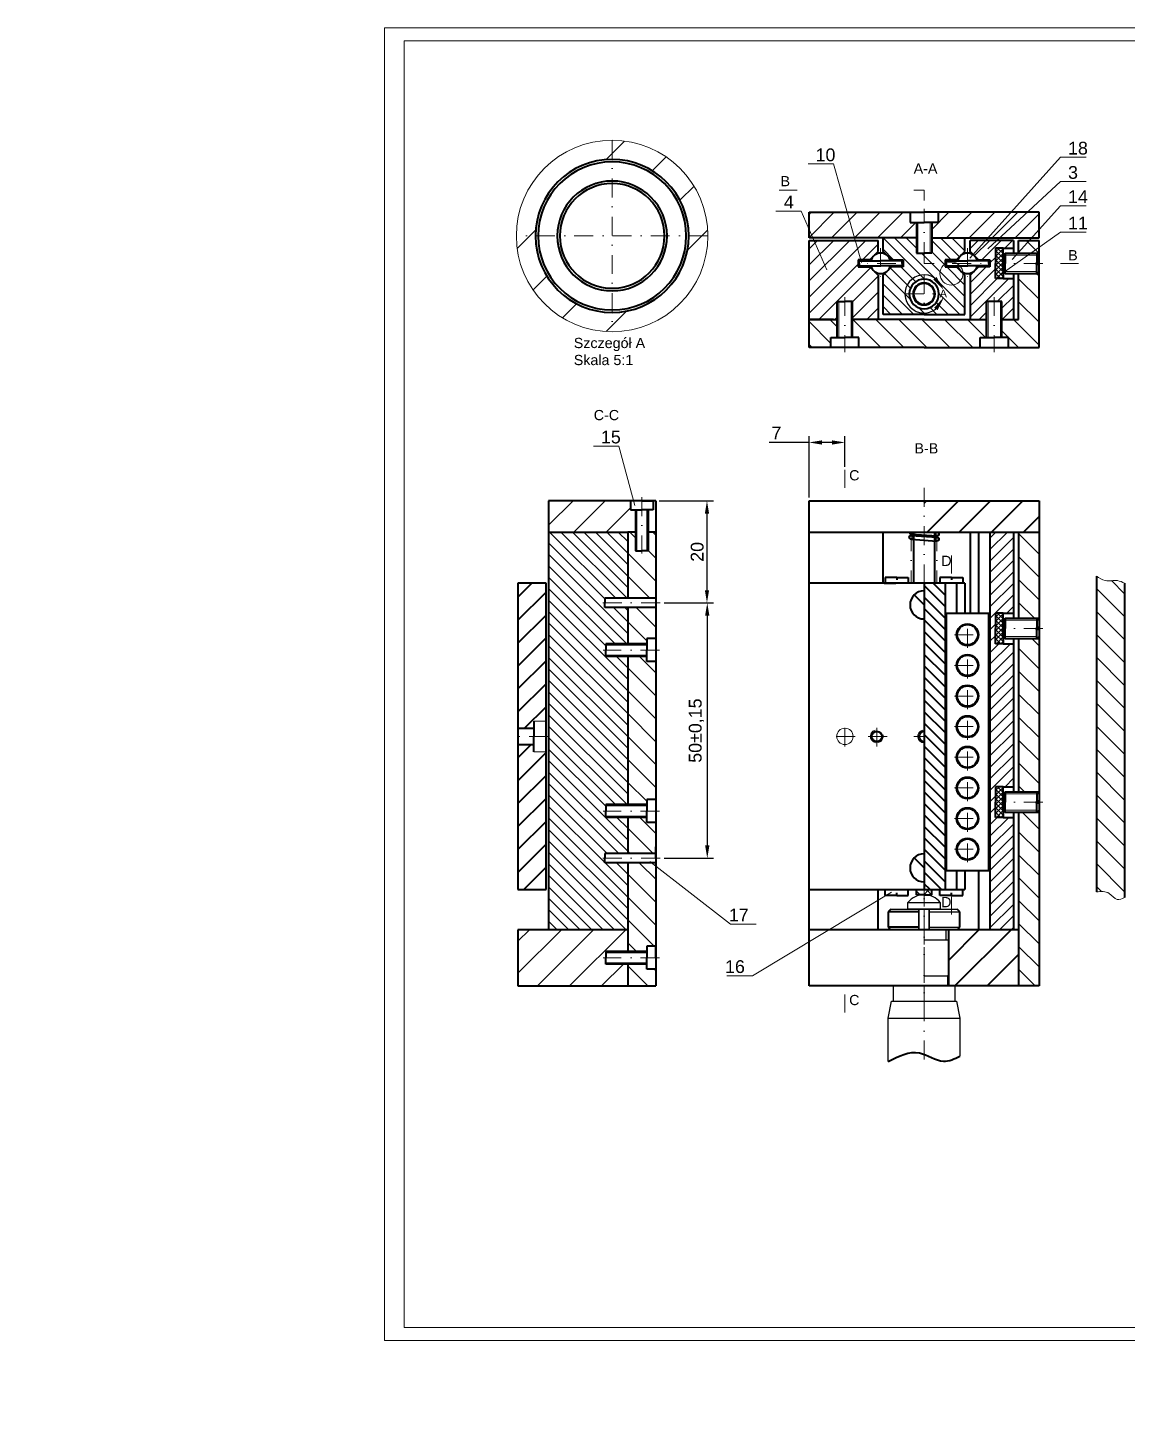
# Model space of a CAD drawing. Header units: millimetres. Extents: x -515 to 1270, y -828 to 914.
# Drawn here: x -21.2 to 194, y 11.4 to 285 of the extents above; entities that cross this region are included whole.
import ezdxf

# ---------------------------------------------------------------- set-up
doc = ezdxf.new("R2010")
doc.units = ezdxf.units.MM
doc.header["$LTSCALE"] = 3
doc.linetypes.add('DASHDOT', pattern=[2.4649, 1.23245, -0.616225, 0, -0.616225])
for name, color, linetype, lineweight in [('gwint', 212, 'Continuous', 13), ('kontur', 7, 'Continuous', 20), ('kontury', 7, 'Continuous', 40), ('kreskowanie', 5, 'Continuous', 13), ('opis', 3, 'Continuous', 20), ('osie', 1, 'DASHDOT', 18), ('pomocnicza', 252, 'Continuous', 13)]:
    doc.layers.add(name, color=color, linetype=linetype, lineweight=lineweight)
doc.styles.get("Standard").update_dxf_attribs({"font": 'arial.ttf'})
doc.dimstyles.new('ISO-25', dxfattribs={"dimtxt": 2.5, "dimasz": 2.5, "dimexe": 1.25, "dimexo": 0.625, "dimtad": 1, "dimtxsty": 'Standard', "dimcen": 2.5, "dimadec": 0, "dimazin": 0, "dimtfac": 1, "dimtmove": 0, "dimatfit": 3, "dimfxl": 1, "dimarcsym": 0})
pattern_1 = [(135, (46.6636, 24.661), (-2.245064, -2.245064), [])]

# ---------------------------------------------------------------- blocks, each defined once
blk = doc.blocks.new('*U26')
at = {"layer": 'kontury'}
for radius in [2.13, 2]:
    blk.add_circle((0, 0), radius, dxfattribs=at)
at = {"layer": 'osie'}
for p, q in [((-2.57, 0), (2.57, 0)), ((0, 2.57), (0, -2.57))]:
    blk.add_line(p, q, dxfattribs=at)
blk = doc.blocks.new('*U27')
at = {"layer": 'kontury', "color": 0, "linetype": 'ByBlock', "lineweight": -2, "transparency": 16777216, "rotation": 90}
for p in [(214.2, 130.16), (214.2, 124.16), (214.2, 118.16), (214.2, 112.16), (214.2, 106.16), (214.2, 100.16), (214.2, 94.16), (214.2, 88.16)]:
    blk.add_blockref('*U26', p, dxfattribs=at)
blk = doc.blocks.new('*D28')
at = {"layer": 'Defpoints', "color": 0, "transparency": 16777216}
for p in [(101.73, 192.4), (102.73, 172.4), (111.73, 172.4)]:
    blk.add_point(p, dxfattribs=at)
at = {"layer": 'opis', "color": 0, "lineweight": -2, "transparency": 16777216}
for p, q in [((102.36, 192.4), (112.98, 192.4)), ((111.73, 189.9), (111.73, 174.9)), ((103.36, 172.4), (112.98, 172.4))]:
    blk.add_line(p, q, dxfattribs=at)
at = {"layer": 'opis', "color": 0, "transparency": 16777216}
for points in [[(111.32, 189.9), (112.15, 189.9), (111.73, 192.4)], [(111.32, 174.9), (112.15, 174.9), (111.73, 172.4)]]:
    blk.add_solid(points, dxfattribs=at)
at = {"layer": 'opis', "color": 0, "transparency": 16777216, "insert": (109.83, 182.4), "char_height": 2.5, "attachment_point": 5, "rotation": 90}
blk.add_mtext('20', dxfattribs=at)
blk = doc.blocks.new('*D29')
at = {"layer": 'Defpoints', "color": 0, "transparency": 16777216}
for p in [(102.73, 172.4), (102.73, 122.4), (111.79, 122.4)]:
    blk.add_point(p, dxfattribs=at)
at = {"layer": 'opis', "color": 0, "lineweight": -2, "transparency": 16777216}
for p, q in [((103.36, 172.4), (113.04, 172.4)), ((111.79, 169.9), (111.79, 124.9)), ((103.36, 122.4), (113.04, 122.4))]:
    blk.add_line(p, q, dxfattribs=at)
at = {"layer": 'opis', "color": 0, "transparency": 16777216}
for points in [[(111.37, 169.9), (112.21, 169.9), (111.79, 172.4)], [(111.37, 124.9), (112.21, 124.9), (111.79, 122.4)]]:
    blk.add_solid(points, dxfattribs=at)
at = {"layer": 'opis', "color": 0, "transparency": 16777216, "insert": (109.66, 147.4), "char_height": 2.5, "attachment_point": 5, "rotation": 90}
blk.add_mtext('50%%p0,15', dxfattribs=at)
blk = doc.blocks.new('*D69')
at = {"layer": 'Defpoints', "color": 0, "transparency": 16777216}
for p in [(645.59, 183.99), (650.09, 177.99), (657.26, 180.13), (657.39, 176.34)]:
    blk.add_point(p, dxfattribs=at)
at = {"layer": 'opis', "color": 0, "lineweight": -2, "transparency": 16777216}
blk.add_arc((650.09, 177.99), 7.5, 35.8301, 328.0627, dxfattribs=at)
at = {"layer": 'opis', "color": 0, "transparency": 16777216}
for points in [[(656.54, 182.57), (655.79, 182.2), (657.27, 180.14)], [(656.07, 174.18), (656.84, 173.86), (657.4, 176.34)]]:
    blk.add_solid(points, dxfattribs=at)
blk = doc.blocks.new('*D70')
at = {"layer": 'Defpoints', "color": 0, "transparency": 16777216}
for p in [(138.73, 203.83), (138.73, 198.45), (131.73, 192.4)]:
    blk.add_point(p, dxfattribs=at)
at = {"layer": 'opis', "color": 0, "lineweight": -2, "transparency": 16777216}
for p, q in [((131.73, 203.83), (123.91, 203.83)), ((131.73, 193.03), (131.73, 205.08)), ((136.23, 203.83), (134.23, 203.83)), ((138.73, 199.07), (138.73, 205.08))]:
    blk.add_line(p, q, dxfattribs=at)
at = {"layer": 'opis', "color": 0, "transparency": 16777216}
for points in [[(134.23, 204.24), (134.23, 203.41), (131.73, 203.83)], [(136.23, 204.24), (136.23, 203.41), (138.73, 203.83)]]:
    blk.add_solid(points, dxfattribs=at)
at = {"layer": 'opis', "color": 0, "transparency": 16777216, "insert": (125.34, 205.7), "char_height": 2.5, "attachment_point": 5}
blk.add_mtext('7', dxfattribs=at)
blk = doc.blocks.new('*D71')
at = {"layer": 'Defpoints', "color": 0, "transparency": 16777216}
for p in [(151.98, 235.9), (154.23, 232.9), (157.82, 233.97), (157.88, 232.08)]:
    blk.add_point(p, dxfattribs=at)
at = {"layer": 'opis', "color": 0, "lineweight": -2, "transparency": 16777216}
blk.add_arc((154.23, 232.9), 3.75, 55.5844, 308.3084, dxfattribs=at)
at = {"layer": 'opis', "color": 0, "transparency": 16777216}
for points in [[(156.69, 236.24), (156.02, 235.75), (157.83, 233.98)], [(156.2, 230.18), (156.91, 229.74), (157.89, 232.08)]]:
    blk.add_solid(points, dxfattribs=at)

msp = doc.modelspace()

# ---------------------------------------------------------------- hatches: boundary and pattern name
at = {"layer": 'kontury'}
h = msp.add_hatch(dxfattribs=at)
h.set_pattern_fill('ANSI31', color=5, scale=1.4)
h.paths.add_polyline_path([(176.732, 192.403), (154.232, 192.403), (154.232, 186.263), (176.732, 186.263)])
h = msp.add_hatch(dxfattribs=at)
h.set_pattern_fill('ANSI31', color=5)
h.paths.add_polyline_path([(80.232, 176.263), (74.732, 176.263), (74.732, 147.863), (77.832, 147.863), (77.832, 149.263), (80.232, 149.263)])
h.paths.add_polyline_path([(80.232, 143.263), (77.832, 143.263), (77.832, 144.663), (74.732, 144.663), (74.732, 116.263), (80.232, 116.263)])
h = msp.add_hatch(dxfattribs=at)
h.set_pattern_fill('ANSI31', color=5, scale=0.5, angle=90)
h.paths.add_polyline_path([(158.332, 176.263), (154.232, 176.263), (154.232, 116.263), (158.332, 116.263)])
h = msp.add_hatch(dxfattribs=at)
h.set_pattern_fill('ANSI31', color=5, scale=1.4)
h.paths.add_polyline_path([(172.732, 108.403), (158.982, 108.403), (158.982, 97.403), (160.232, 97.403), (172.732, 97.403)])
at = {"layer": 'kreskowanie'}
h = msp.add_hatch(dxfattribs=at)
h.set_pattern_fill('ANSI31', color=5, scale=2.5)
h.set_pattern_definition([(45, (-1071.345, 1015.429), (-5.61266, 5.61266), [])])
h.paths.add_polyline_path([(78.169, 244.268, -1), (108.169, 244.268, -1)], flags=16)
h.paths.add_polyline_path([(78.669, 244.268, -1), (107.669, 244.268, -1)], flags=0)
h.paths.add_polyline_path([(82.419, 244.268, -1), (103.919, 244.268, -1)], flags=0)
h.paths.add_polyline_path([(82.919, 244.268, -1), (103.419, 244.268, -1)], flags=0)
edge = h.paths.add_edge_path()
edge.add_arc((93.169, 244.268), 18.75, 0, 360)
h = msp.add_hatch(dxfattribs=at)
h.set_pattern_fill('ANSI31', color=5)
h.paths.add_polyline_path([(176.732, 243.903), (176.732, 248.903), (156.982, 248.903), (156.982, 246.903), (155.732, 246.903), (155.732, 243.903)])
h.paths.add_polyline_path([(152.732, 243.903), (152.732, 246.903), (151.482, 246.903), (151.482, 248.903), (131.732, 248.903), (131.732, 243.903)])
h = msp.add_hatch(dxfattribs=at)
h.set_pattern_fill('ANSI31', color=5, scale=0.5, angle=90)
h.set_pattern_definition([(135, (46.6636, 24.6609), (-1.122532, -1.122532), [])])
h.paths.add_polyline_path([(162.232, 236.574), (160.604, 238.203), (158.332, 238.203), (158.332, 239.603), (160.604, 239.603), (162.232, 241.231), (162.232, 243.903), (155.732, 243.903), (155.732, 240.903), (154.232, 240.903), (152.732, 240.903), (152.732, 243.903), (146.232, 243.903), (146.232, 241.231), (147.861, 239.603), (150.132, 239.603), (150.132, 238.203), (147.861, 238.203), (146.232, 236.574), (146.232, 228.903), (154.232, 228.903), (162.232, 228.903)])
h.paths.add_polyline_path([(154.232, 230.003, -1), (154.232, 235.803, -1)], flags=16)
h.paths.add_polyline_path([(154.232, 230.753, -1), (154.232, 235.053, -1)], flags=0)
h.paths.add_polyline_path([(154.232, 230.853, -1), (154.232, 234.953, -1)], flags=0)
h = msp.add_hatch(dxfattribs=at)
h.set_pattern_fill('ANSI31', color=5, angle=90)
h.paths.add_polyline_path([(172.732, 243.403), (172.732, 240.903), (176.732, 240.903), (176.732, 243.403)])
h.paths.add_polyline_path([(172.732, 227.903), (169.482, 227.903), (169.482, 224.403), (170.732, 224.403), (170.732, 222.403), (176.732, 222.403), (176.732, 236.903), (172.732, 236.903)])
h.paths.add_polyline_path([(165.232, 222.403), (165.232, 224.403), (166.482, 224.403), (166.482, 227.903), (154.232, 227.903), (140.232, 227.903), (140.232, 224.403), (141.482, 224.403), (141.482, 222.403), (154.232, 222.403)])
h.paths.add_polyline_path([(131.732, 222.403), (135.982, 222.403), (135.982, 224.403), (137.232, 224.403), (137.232, 227.903), (131.732, 227.903)])
h = msp.add_hatch(dxfattribs=at)
h.set_pattern_fill('ANSI31', color=5, scale=0.7)
h.paths.add_polyline_path([(140.232, 231.403), (140.232, 227.903), (145.232, 227.903), (145.232, 236.574), (143.604, 238.203), (141.332, 238.203), (141.332, 239.603), (143.604, 239.603), (145.232, 241.231), (145.232, 243.403), (131.732, 243.403), (131.732, 227.903), (137.232, 227.903), (137.232, 231.403), (138.482, 231.403)])
h = msp.add_hatch(dxfattribs=at)
h.set_pattern_fill('ANSI31', color=5, scale=0.5)
h.paths.add_polyline_path([(171.732, 235.903), (169.732, 235.903), (168.232, 235.903), (168.232, 238.903), (168.232, 241.903), (169.732, 241.903), (171.732, 241.903), (171.732, 243.403), (163.232, 243.403), (163.232, 241.231), (164.861, 239.603), (167.132, 239.603), (167.132, 238.203), (164.861, 238.203), (163.232, 236.574), (163.232, 227.903), (166.482, 227.903), (166.482, 231.403), (169.482, 231.403), (169.482, 227.903), (171.732, 227.903)])
h = msp.add_hatch(dxfattribs=at)
h.set_pattern_fill('ANSI37', color=256, scale=0.2)
h.set_pattern_definition([(45, (44.8863, -12.4175), (-0.4490128, 0.4490128), []), (135, (44.8863, -12.4175), (-0.4490128, -0.4490128), [])])
h.paths.add_polyline_path([(168.232, 238.903), (168.232, 235.903), (169.732, 235.903), (169.732, 238.903), (169.732, 241.903), (168.232, 241.903)])
h = msp.add_hatch(dxfattribs=at)
h.set_pattern_fill('ANSI31', color=5, scale=1.4)
h.paths.add_polyline_path([(96.232, 108.403), (74.732, 108.403), (74.732, 97.403), (96.232, 97.403), (96.232, 101.653), (91.932, 101.653), (91.932, 102.903), (91.932, 104.153), (96.232, 104.153)])
h.paths.add_polyline_path([(97.732, 190.603), (96.732, 190.603), (96.732, 192.403), (80.732, 192.403), (80.732, 186.263), (96.232, 186.263), (97.732, 186.263)])
h = msp.add_hatch(dxfattribs=at)
h.set_pattern_fill('ANSI31', color=5, scale=0.5, angle=90)
h.paths.add_polyline_path([(96.232, 161.903), (91.932, 161.903), (91.932, 162.403), (91.932, 164.403), (96.232, 164.403), (96.232, 171.503), (91.732, 171.503), (91.732, 172.403), (91.732, 173.303), (96.232, 173.303), (96.232, 186.263), (80.732, 186.263), (80.732, 108.403), (96.232, 108.403), (96.232, 121.503), (91.732, 121.503), (91.732, 122.403), (91.732, 123.303), (96.232, 123.303), (96.232, 130.403), (91.932, 130.403), (91.932, 132.403), (91.932, 132.903), (96.232, 132.903)])
h = msp.add_hatch(dxfattribs=at)
h.set_pattern_fill('ANSI31', color=5, angle=90)
h.paths.add_polyline_path([(101.732, 186.263), (100.232, 186.263), (100.232, 182.603), (98.982, 182.603), (97.732, 182.603), (97.732, 186.263), (96.232, 186.263), (96.232, 173.403), (101.732, 173.403)])
h.paths.add_polyline_path([(96.232, 164.403), (99.932, 164.403), (99.932, 165.403), (101.732, 165.403), (101.732, 171.403), (96.232, 171.403)])
h.paths.add_polyline_path([(101.732, 160.903), (99.932, 160.903), (99.932, 161.903), (96.232, 161.903), (96.232, 132.903), (99.932, 132.903), (99.932, 133.903), (101.732, 133.903)])
h.paths.add_polyline_path([(101.732, 123.403), (101.732, 124.653), (101.732, 129.403), (99.932, 129.403), (99.932, 130.403), (96.232, 130.403), (96.232, 123.403)])
h.paths.add_polyline_path([(96.232, 104.153), (99.932, 104.153), (99.932, 105.153), (101.732, 105.153), (101.732, 120.823), (100.983, 121.403), (96.232, 121.403)])
h.paths.add_polyline_path([(99.932, 100.653), (99.932, 101.653), (96.232, 101.653), (96.232, 97.403), (101.732, 97.403), (101.732, 100.653)])
h = msp.add_hatch(dxfattribs=at)
h.set_pattern_fill('ANSI31', color=5, scale=0.5)
h.paths.add_polyline_path([(171.732, 186.263), (167.132, 186.263), (167.132, 108.403), (171.732, 108.403), (171.732, 130.403), (169.732, 130.403), (168.232, 130.403), (168.232, 133.403), (168.232, 136.403), (169.732, 136.403), (171.732, 136.403), (171.732, 164.403), (169.732, 164.403), (168.232, 164.403), (168.232, 167.403), (168.232, 170.403), (169.732, 170.403), (171.732, 170.403)])
h = msp.add_hatch(dxfattribs=at)
h.set_pattern_fill('ANSI31', color=5, angle=90)
h.set_pattern_definition(pattern_1)
h.paths.add_polyline_path([(176.732, 186.263), (172.732, 186.263), (172.728, 169.403), (176.732, 169.403)])
h.paths.add_polyline_path([(176.732, 165.403), (172.732, 165.403), (172.732, 135.403), (176.732, 135.403)])
h.paths.add_polyline_path([(176.732, 131.403), (172.732, 131.403), (172.732, 97.403), (176.732, 97.403)])
h = msp.add_hatch(dxfattribs=at)
h.set_pattern_fill('ANSI31', color=5, angle=90)
h.set_pattern_definition(pattern_1)
edge = h.paths.add_edge_path()
edge.add_spline(control_points=[(193.463, 176.263), (193.016, 176.479), (191.835, 177.052), (189.763, 176.41), (188.52, 177.272), (187.963, 177.658)], knot_values=[0, 0, 0, 0, 1.4589765, 3.8591263, 5.8056138, 5.8056138, 5.8056138, 5.8056138], degree=3, periodic=0)
edge.add_line((187.963, 177.658), (187.963, 115.814))
edge.add_spline(control_points=[(187.963, 115.814), (188.859, 115.904), (190.46, 116.064), (191.785, 113.91), (192.96, 114.455), (193.463, 114.688)], knot_values=[0, 0, 0, 0, 2.515613, 4.4949332, 5.9759188, 5.9759188, 5.9759188, 5.9759188], degree=3, periodic=0)
edge.add_line((193.463, 114.688), (193.463, 176.263))
h = msp.add_hatch(dxfattribs=at)
h.set_pattern_fill('ANSI37', color=256, scale=0.2)
h.set_pattern_definition([(45, (44.8863, -83.9175), (-0.4490128, 0.4490128), []), (135, (44.8863, -83.9175), (-0.4490128, -0.4490128), [])])
h.paths.add_polyline_path([(168.232, 167.403), (168.232, 164.403), (169.732, 164.403), (169.732, 167.403), (169.732, 170.403), (168.232, 170.403)])
h = msp.add_hatch(dxfattribs=at)
h.set_pattern_fill('ANSI37', color=256, scale=0.2)
h.set_pattern_definition([(45, (44.8863, -117.9175), (-0.4490128, 0.4490128), []), (135, (44.8863, -117.9175), (-0.4490128, -0.4490128), [])])
h.paths.add_polyline_path([(168.232, 133.403), (168.232, 130.403), (169.732, 130.403), (169.732, 133.403), (169.732, 136.403), (168.232, 136.403)])
h = msp.add_hatch(dxfattribs=at)
h.set_pattern_fill('ANSI31', color=5, scale=0.5, angle=-90)
h.set_pattern_definition([(315, (-84.1724, 397.7799), (1.122532, 1.122532), [])])
h.paths.add_polyline_path([(154.23, 115.267), (155.732, 115.267), (155.732, 116.263), (154.232, 116.263), (152.732, 116.263), (152.732, 115.267)])
h = msp.add_hatch(dxfattribs=at)
h.set_pattern_fill('ANSI31', color=5, scale=0.5)
h.set_pattern_definition([(45, (-84.1724, 397.7799), (-1.122532, 1.122532), [])])
h.paths.add_polyline_path([(155.732, 115.267), (155.732, 116.263), (154.232, 116.263), (152.732, 116.263), (152.732, 115.267), (154.23, 115.267)])
at = {"layer": 'opis'}
h = msp.add_hatch(dxfattribs=at)
h.set_pattern_fill('ANSI31', color=5, angle=90)
h.set_pattern_definition(pattern_1)
h.paths.add_polyline_path([(172.732, 135.403), (176.732, 135.403), (176.732, 165.403), (172.732, 165.403)])
h.paths.add_polyline_path([(176.732, 131.403), (172.732, 131.403), (172.732, 97.403), (176.732, 97.403)])
h.paths.add_polyline_path([(176.732, 186.263), (172.732, 186.263), (172.728, 169.403), (176.732, 169.403)])

# ---------------------------------------------------------------- linework, layer by layer
for p, q in [((147.732, 112.403), (151.057, 112.403)), ((147.732, 112.403), (153.232, 112.403)), ((151.057, 112.403), (151.069, 113.715)), ((157.407, 112.403), (151.057, 112.403)), ((151.057, 112.403), (157.407, 112.403)), ((157.407, 112.403), (151.057, 112.403)), ((151.069, 113.715), (157.396, 113.715)), ((151.069, 113.715), (157.396, 113.715)), ((155.232, 112.403), (153.232, 112.403)), ((153.232, 112.403), (153.232, 108.403)), ((153.232, 112.403), (153.232, 111.903)), ((153.232, 111.903), (153.232, 112.403)), ((155.232, 108.403), (155.232, 112.403)), ((155.232, 112.403), (160.732, 112.403)), ((155.232, 112.403), (155.232, 111.903)), ((155.232, 111.903), (155.232, 112.403)), ((157.396, 113.715), (157.407, 112.403)), ((157.407, 112.403), (160.732, 112.403)), ((153.232, 111.903), (153.232, 108.903)), ((153.232, 108.903), (153.232, 111.903)), ((155.232, 111.903), (161.232, 111.903)), ((155.232, 111.903), (161.232, 111.903)), ((155.232, 111.903), (155.232, 108.903)), ((155.232, 108.903), (155.232, 111.903)), ((153.232, 108.903), (153.232, 108.403)), ((153.232, 108.403), (153.232, 108.903)), ((153.232, 108.403), (155.232, 108.403)), ((155.232, 108.903), (161.232, 108.903)), ((155.232, 108.903), (161.232, 108.903)), ((155.232, 108.903), (155.232, 108.403)), ((155.232, 108.403), (155.232, 108.903)), ((155.232, 108.403), (160.732, 108.403)), ((160.732, 108.403), (158.482, 108.403)), ((158.482, 108.403), (158.482, 106.403)), ((154.232, 106.403), (158.482, 106.403)), ((158.482, 106.403), (158.982, 106.403)), ((154.232, 99.403), (158.982, 99.403)), ((158.982, 99.403), (158.832, 99.403)), ((158.832, 99.403), (158.832, 97.403)), ((148.232, 94.403), (148.232, 97.403)), ((148.232, 97.403), (160.232, 97.403)), ((149.632, 97.403), (158.832, 97.403)), ((160.232, 97.403), (160.232, 94.403)), ((147.232, 91.059), (147.882, 94.403)), ((147.882, 94.403), (148.232, 94.403)), ((147.882, 94.403), (160.582, 94.403)), ((148.232, 94.403), (160.232, 94.403)), ((160.232, 94.403), (160.582, 94.403)), ((160.582, 94.403), (161.232, 91.059)), ((147.232, 82.618), (147.232, 91.059)), ((147.232, 91.059), (161.232, 91.059)), ((147.232, 91.059), (161.232, 91.059)), ((161.232, 91.059), (161.232, 83.625))]:
    msp.add_line(p, q)
msp.add_arc((154.232, 111.267), 4, 37.73158, 142.26842)
at = {"layer": 'gwint'}
for p, q in [((153.032, 240.903), (153.032, 246.903)), ((155.432, 240.903), (155.432, 246.903)), ((176.332, 240.503), (170.132, 240.503)), ((176.332, 237.303), (170.132, 237.303)), ((137.532, 224.403), (137.532, 231.403)), ((139.932, 224.403), (139.932, 231.403)), ((166.782, 224.403), (166.782, 231.403)), ((169.182, 224.403), (169.182, 231.403)), ((97.982, 182.603), (97.982, 190.603)), ((99.982, 182.603), (99.982, 190.603)), ((176.332, 169.003), (170.132, 169.003)), ((176.332, 165.803), (170.132, 165.803)), ((91.932, 164.153), (99.932, 164.153)), ((91.932, 162.153), (99.932, 162.153)), ((176.332, 135.003), (170.132, 135.003)), ((91.932, 132.653), (99.932, 132.653)), ((176.332, 131.803), (170.132, 131.803)), ((91.932, 130.653), (99.932, 130.653)), ((91.932, 103.903), (99.932, 103.903)), ((91.932, 101.903), (99.932, 101.903))]:
    msp.add_line(p, q, dxfattribs=at)
for centre, end in [((144.982, 146.263), 14.48557), ((154.232, 146.263), 270)]:
    msp.add_arc(centre, 1.25, 104.48557, end, dxfattribs=at)
at = {"layer": 'kontur', "lineweight": 20}
for p, q in [((442.483, 282.48), (52.483, 282.48)), ((52.483, 282.48), (52.483, 30.48)), ((442.483, 30.48), (52.483, 30.48))]:
    msp.add_line(p, q, dxfattribs=at)
at = {"layer": 'kontur'}
for p, q in [((80.232, 149.263), (77.832, 149.263)), ((80.232, 146.263), (80.232, 149.263)), ((80.232, 143.263), (77.832, 143.263))]:
    msp.add_line(p, q, dxfattribs=at)
msp.add_circle((138.732, 146.263), 1.6, dxfattribs=at)
at = {"layer": 'kontury'}
for p, q in [((131.732, 243.903), (131.732, 248.903)), ((131.732, 248.903), (154.232, 248.903)), ((151.482, 248.903), (151.482, 246.903)), ((151.482, 246.903), (154.232, 246.903)), ((152.732, 246.903), (152.732, 240.903)), ((176.732, 248.903), (154.232, 248.903)), ((156.982, 246.903), (154.232, 246.903)), ((155.732, 246.903), (155.732, 240.903)), ((156.982, 248.903), (156.982, 246.903)), ((176.732, 243.903), (176.732, 248.903)), ((152.732, 243.903), (131.732, 243.903)), ((146.232, 241.231), (146.232, 243.903)), ((155.732, 243.903), (176.732, 243.903)), ((162.232, 241.231), (162.232, 243.903)), ((131.732, 222.403), (131.732, 243.403)), ((131.732, 243.403), (145.232, 243.403)), ((145.232, 241.231), (145.232, 243.403)), ((152.732, 240.903), (154.232, 240.903)), ((155.732, 240.903), (154.232, 240.903)), ((163.232, 241.231), (163.232, 243.403)), ((171.732, 243.403), (163.232, 243.403)), ((169.732, 241.903), (168.232, 241.903)), ((168.232, 241.903), (168.232, 238.903)), ((169.732, 238.903), (169.732, 241.903)), ((169.732, 241.903), (171.732, 241.903)), ((169.732, 240.503), (170.132, 240.903)), ((170.132, 240.903), (176.732, 240.903)), ((170.132, 240.903), (170.132, 238.903)), ((171.732, 243.403), (171.732, 240.903)), ((172.732, 243.403), (176.732, 243.403)), ((172.732, 240.903), (172.732, 243.403)), ((176.732, 240.503), (176.332, 240.903)), ((176.332, 240.903), (176.332, 239.103)), ((176.732, 222.403), (176.732, 243.403)), ((143.604, 239.603), (141.332, 239.603)), ((141.332, 239.603), (141.332, 238.203)), ((141.332, 238.203), (143.604, 238.203)), ((141.532, 238.903), (141.532, 239.403)), ((141.532, 239.403), (145.732, 239.403)), ((141.532, 238.903), (141.532, 238.403)), ((141.532, 238.403), (145.732, 238.403)), ((149.932, 239.403), (145.732, 239.403)), ((149.932, 238.403), (145.732, 238.403)), ((147.861, 239.603), (150.132, 239.603)), ((150.132, 238.203), (147.861, 238.203)), ((149.932, 238.903), (149.932, 239.403)), ((149.932, 238.903), (149.932, 238.403)), ((150.132, 239.603), (150.132, 238.203)), ((160.604, 239.603), (158.332, 239.603)), ((158.332, 239.603), (158.332, 238.203)), ((158.332, 238.203), (160.604, 238.203)), ((158.532, 238.903), (158.532, 239.403)), ((158.532, 239.403), (162.732, 239.403)), ((158.532, 238.903), (158.532, 238.403)), ((158.532, 238.403), (162.732, 238.403)), ((166.932, 239.403), (162.732, 239.403)), ((166.932, 238.403), (162.732, 238.403)), ((164.861, 239.603), (167.132, 239.603)), ((167.132, 238.203), (164.861, 238.203)), ((166.932, 238.903), (166.932, 239.403)), ((166.932, 238.903), (166.932, 238.403)), ((167.132, 239.603), (167.132, 238.203)), ((168.232, 235.903), (168.232, 238.903)), ((169.732, 240.503), (169.732, 238.903)), ((169.732, 237.303), (169.732, 238.903)), ((169.732, 238.903), (169.732, 235.903)), ((170.132, 236.903), (170.132, 238.903)), ((176.732, 239.103), (176.232, 239.103)), ((176.232, 239.103), (176.232, 238.903)), ((176.232, 238.703), (176.232, 238.903)), ((176.732, 238.703), (176.232, 238.703)), ((176.332, 236.903), (176.332, 238.703)), ((176.732, 238.903), (176.732, 239.103)), ((145.232, 236.574), (145.232, 227.903)), ((146.232, 228.903), (146.232, 236.574)), ((162.232, 228.903), (162.232, 236.574)), ((163.232, 236.574), (163.232, 227.903)), ((169.732, 235.903), (168.232, 235.903)), ((169.732, 237.303), (170.132, 236.903)), ((169.732, 235.903), (171.732, 235.903)), ((170.132, 236.903), (176.732, 236.903)), ((171.732, 236.903), (171.732, 227.903)), ((172.732, 227.903), (172.732, 236.903)), ((176.732, 237.303), (176.332, 236.903)), ((137.232, 224.403), (137.232, 231.403)), ((137.232, 231.403), (138.732, 231.403)), ((140.232, 231.403), (138.732, 231.403)), ((140.232, 224.403), (140.232, 231.403)), ((169.482, 231.403), (166.482, 231.403)), ((166.482, 224.403), (166.482, 231.403)), ((169.482, 224.403), (169.482, 231.403)), ((136.482, 227.903), (131.732, 227.903)), ((131.732, 227.903), (137.232, 227.903)), ((154.232, 227.903), (140.232, 227.903)), ((154.232, 228.903), (146.232, 228.903)), ((154.232, 228.903), (162.232, 228.903)), ((154.232, 227.903), (166.482, 227.903)), ((169.482, 227.903), (172.732, 227.903)), ((135.982, 222.403), (135.982, 224.403)), ((135.982, 224.403), (138.732, 224.403)), ((141.482, 224.403), (138.732, 224.403)), ((141.482, 222.403), (141.482, 224.403)), ((165.232, 222.403), (165.232, 224.403)), ((165.232, 224.403), (167.982, 224.403)), ((170.732, 224.403), (167.982, 224.403)), ((170.732, 222.403), (170.732, 224.403)), ((154.232, 222.403), (131.732, 222.403)), ((154.232, 222.403), (176.732, 222.403)), ((101.732, 192.403), (80.732, 192.403)), ((80.732, 192.403), (80.732, 186.263)), ((98.982, 192.403), (96.732, 192.403)), ((96.732, 192.403), (96.732, 190.603)), ((98.982, 192.403), (101.232, 192.403)), ((101.232, 192.403), (101.232, 190.603)), ((101.732, 192.403), (101.732, 97.403)), ((131.732, 192.403), (176.732, 192.403)), ((131.732, 97.403), (131.732, 192.403)), ((176.732, 192.403), (176.732, 97.403)), ((96.732, 190.603), (98.982, 190.603)), ((97.732, 190.603), (97.732, 182.603)), ((101.232, 190.603), (98.982, 190.603)), ((100.232, 190.603), (100.232, 182.603)), ((80.732, 186.263), (96.232, 186.263)), ((80.732, 186.263), (80.732, 108.403)), ((96.232, 186.263), (96.232, 173.303)), ((97.732, 186.263), (96.232, 186.263)), ((101.732, 186.263), (100.232, 186.263)), ((131.732, 186.263), (176.732, 186.263)), ((146.232, 176.263), (146.232, 186.263)), ((152.182, 186.263), (152.182, 176.263)), ((156.282, 186.263), (156.282, 176.263)), ((163.232, 186.263), (163.232, 170.323)), ((164.861, 186.263), (164.861, 170.323)), ((167.132, 186.263), (167.132, 108.403)), ((171.732, 186.263), (171.732, 169.403)), ((172.732, 186.263), (172.728, 169.403)), ((151.707, 185.888), (156.757, 185.513)), ((151.707, 185.638), (156.757, 185.263)), ((151.707, 184.888), (156.757, 184.513)), ((97.732, 182.603), (98.982, 182.603)), ((100.232, 182.603), (98.982, 182.603)), ((80.232, 176.263), (74.732, 176.263)), ((74.732, 176.263), (74.732, 116.263)), ((80.232, 116.263), (80.232, 176.263)), ((162.232, 176.263), (131.732, 176.263)), ((146.432, 176.263), (148.682, 176.263)), ((148.882, 177.403), (146.632, 177.403)), ((146.632, 177.403), (146.632, 176.263)), ((150.932, 176.263), (148.682, 176.263)), ((148.882, 177.403), (151.132, 177.403)), ((148.882, 177.403), (148.882, 176.903)), ((151.132, 177.403), (151.132, 176.263)), ((154.232, 176.263), (154.232, 116.263)), ((159.582, 177.403), (157.332, 177.403)), ((157.332, 177.403), (157.332, 176.263)), ((158.332, 176.263), (158.332, 116.263)), ((159.582, 177.403), (161.832, 177.403)), ((159.582, 177.403), (159.582, 176.903)), ((160.604, 176.263), (160.604, 170.323)), ((161.832, 177.403), (161.832, 176.263)), ((162.232, 176.263), (162.232, 170.323)), ((187.963, 177.658), (187.963, 115.814)), ((193.463, 176.263), (193.463, 114.688)), ((101.732, 173.303), (91.732, 173.303)), ((91.732, 173.303), (91.732, 172.403)), ((91.732, 171.503), (91.732, 172.403)), ((154.232, 172.013), (152.288, 173.957)), ((101.732, 171.503), (91.732, 171.503)), ((96.232, 171.503), (96.232, 164.403)), ((166.932, 170.323), (158.532, 170.323)), ((158.532, 170.323), (158.532, 120.025)), ((166.932, 120.025), (166.932, 170.323)), ((169.732, 170.403), (168.232, 170.403)), ((168.232, 170.403), (168.232, 167.403)), ((169.732, 167.403), (169.732, 170.403)), ((169.732, 170.403), (171.732, 170.403)), ((168.232, 164.403), (168.232, 167.403)), ((169.732, 169.003), (170.132, 169.403)), ((169.732, 169.003), (169.732, 167.403)), ((169.732, 165.803), (169.732, 167.403)), ((169.732, 167.403), (169.732, 164.403)), ((170.132, 169.403), (176.732, 169.403)), ((170.132, 169.403), (170.132, 167.403)), ((170.132, 165.403), (170.132, 167.403)), ((176.732, 167.603), (176.232, 167.603)), ((176.232, 167.603), (176.232, 167.403)), ((176.232, 167.203), (176.232, 167.403)), ((176.732, 167.203), (176.232, 167.203)), ((176.732, 169.003), (176.332, 169.403)), ((176.332, 169.403), (176.332, 167.603)), ((176.332, 165.403), (176.332, 167.203)), ((99.932, 164.403), (91.932, 164.403)), ((91.932, 164.403), (91.932, 163.153)), ((101.732, 165.403), (99.932, 165.403)), ((99.932, 165.403), (99.932, 163.153)), ((169.732, 164.403), (168.232, 164.403)), ((169.732, 165.803), (170.132, 165.403)), ((169.732, 164.403), (171.732, 164.403)), ((170.132, 165.403), (176.732, 165.403)), ((171.732, 165.403), (171.732, 135.403)), ((172.732, 165.403), (172.732, 135.403)), ((176.732, 165.803), (176.332, 165.403)), ((91.932, 161.903), (91.932, 163.153)), ((99.932, 161.903), (91.932, 161.903)), ((96.232, 161.903), (96.232, 132.903)), ((99.932, 160.903), (99.932, 163.153)), ((101.732, 160.903), (99.932, 160.903)), ((74.732, 147.863), (77.832, 147.863)), ((77.832, 149.263), (77.832, 146.263)), ((77.832, 143.263), (77.832, 146.263)), ((74.732, 144.663), (77.832, 144.663)), ((169.732, 136.403), (168.232, 136.403)), ((168.232, 136.403), (168.232, 133.403)), ((169.732, 133.403), (169.732, 136.403)), ((169.732, 136.403), (171.732, 136.403)), ((169.732, 135.003), (170.132, 135.403)), ((169.732, 135.003), (169.732, 133.403)), ((170.132, 135.403), (176.732, 135.403)), ((170.132, 135.403), (170.132, 133.403)), ((176.732, 135.003), (176.332, 135.403)), ((176.332, 135.403), (176.332, 133.603)), ((99.932, 132.903), (91.932, 132.903)), ((91.932, 132.903), (91.932, 131.653)), ((91.932, 130.403), (91.932, 131.653)), ((101.732, 133.903), (99.932, 133.903)), ((99.932, 133.903), (99.932, 131.653)), ((99.932, 129.403), (99.932, 131.653)), ((168.232, 130.403), (168.232, 133.403)), ((169.732, 131.803), (169.732, 133.403)), ((169.732, 133.403), (169.732, 130.403)), ((169.732, 131.803), (170.132, 131.403)), ((170.132, 131.403), (170.132, 133.403)), ((170.132, 131.403), (176.732, 131.403)), ((171.732, 131.403), (171.732, 108.403)), ((172.732, 131.403), (172.732, 97.403)), ((176.732, 133.603), (176.232, 133.603)), ((176.232, 133.603), (176.232, 133.403)), ((176.232, 133.203), (176.232, 133.403)), ((176.732, 133.203), (176.232, 133.203)), ((176.332, 131.403), (176.332, 133.203)), ((176.732, 131.803), (176.332, 131.403)), ((99.932, 130.403), (91.932, 130.403)), ((96.232, 130.403), (96.232, 123.303)), ((101.732, 129.403), (99.932, 129.403)), ((169.732, 130.403), (168.232, 130.403)), ((169.732, 130.403), (171.732, 130.403)), ((101.732, 123.303), (91.732, 123.303)), ((91.732, 123.303), (91.732, 122.403)), ((101.732, 122.403), (101.732, 124.653)), ((91.732, 121.503), (91.732, 122.403)), ((101.732, 121.503), (91.732, 121.503)), ((96.232, 121.503), (96.232, 104.153)), ((101.732, 122.403), (101.732, 120.153)), ((154.232, 120.513), (152.288, 122.457)), ((158.532, 120.025), (166.932, 120.025)), ((160.604, 120.025), (160.604, 116.263)), ((162.232, 120.025), (162.232, 116.263)), ((164.861, 120.025), (164.861, 108.403)), ((74.732, 116.263), (80.232, 116.263)), ((131.732, 116.263), (162.232, 116.263)), ((145.232, 108.403), (145.232, 116.263)), ((146.632, 115.123), (146.632, 116.263)), ((148.882, 115.123), (146.632, 115.123)), ((148.882, 115.123), (148.882, 115.623)), ((148.882, 115.123), (151.132, 115.123)), ((151.132, 115.123), (151.132, 116.263)), ((152.732, 115.267), (152.732, 116.263)), ((154.232, 115.267), (152.732, 115.267)), ((154.232, 115.267), (155.732, 115.267)), ((155.732, 115.267), (155.732, 116.263)), ((157.332, 115.123), (157.332, 116.263)), ((159.582, 115.123), (157.332, 115.123)), ((159.582, 115.123), (159.582, 115.623)), ((159.582, 115.123), (161.832, 115.123)), ((161.832, 115.123), (161.832, 116.263)), ((147.732, 112.403), (147.232, 111.903)), ((161.232, 111.903), (160.732, 112.403)), ((153.232, 111.903), (147.232, 111.903)), ((147.232, 111.903), (147.232, 108.903)), ((161.232, 108.903), (161.232, 111.903)), ((96.232, 108.403), (74.732, 108.403)), ((74.732, 108.403), (74.732, 97.403)), ((172.732, 108.403), (131.732, 108.403)), ((153.232, 108.903), (147.232, 108.903)), ((147.232, 108.903), (147.732, 108.403)), ((154.232, 108.403), (147.732, 108.403)), ((158.982, 108.403), (158.982, 97.403)), ((160.732, 108.403), (161.232, 108.903)), ((99.932, 104.153), (91.932, 104.153)), ((91.932, 104.153), (91.932, 102.903)), ((101.732, 105.153), (99.932, 105.153)), ((99.932, 105.153), (99.932, 102.903)), ((101.732, 102.903), (101.732, 105.153)), ((158.982, 106.403), (158.982, 99.403)), ((91.932, 101.653), (91.932, 102.903)), ((99.932, 101.653), (91.932, 101.653)), ((96.232, 101.653), (96.232, 97.403)), ((99.932, 100.653), (99.932, 102.903)), ((101.732, 102.903), (101.732, 100.653)), ((101.732, 100.653), (99.932, 100.653)), ((74.732, 97.403), (96.232, 97.403)), ((96.232, 97.403), (101.732, 97.403)), ((176.732, 97.403), (131.732, 97.403))]:
    msp.add_line(p, q, dxfattribs=at)
for points in [[(143.604, 239.603), (145.232, 241.231)], [(147.861, 239.603), (146.232, 241.231)], [(160.604, 239.603), (162.232, 241.231)], [(164.861, 239.603), (163.232, 241.231)], [(145.232, 236.574), (143.604, 238.203)], [(146.232, 236.574), (147.861, 238.203)], [(162.232, 236.574), (160.604, 238.203)], [(163.232, 236.574), (164.861, 238.203)]]:
    msp.add_lwpolyline(points, dxfattribs=at)
for centre, radius in [((156.757, 185.888), 0.375), ((151.707, 185.263), 0.375), ((156.757, 184.888), 0.375), ((144.982, 146.263), 1)]:
    msp.add_circle(centre, radius, dxfattribs=at)
for centre, radius, start, end in [((93.169, 244.268), 15, 0, 180), ((93.169, 244.268), 14.5, 0, 180), ((93.169, 244.268), 10.75, 0, 180), ((93.169, 244.268), 10.25, 0, 180), ((93.169, 244.268), 15, 180, 0), ((93.169, 244.268), 14.5, 180, 0), ((93.169, 244.268), 10.75, 180, 0), ((93.169, 244.268), 10.25, 180, 0), ((145.732, 238.903), 2, 90, 165.52249), ((145.732, 238.903), 2, 14.47751, 90), ((162.732, 238.903), 2, 90, 165.52249), ((162.732, 238.903), 2, 14.47751, 90), ((145.732, 238.903), 2, 194.47751, 270), ((145.732, 238.903), 2, 270, 345.52249), ((162.732, 238.903), 2, 194.47751, 270), ((162.732, 238.903), 2, 270, 345.52249), ((154.232, 232.903), 2.9, 90, 270), ((154.232, 232.903), 2.9, 270, 90), ((154.232, 232.903), 2.15, 90, 270), ((154.232, 232.903), 2.05, 90, 270), ((154.232, 232.903), 2.15, 270, 90), ((154.232, 232.903), 2.05, 270, 90), ((151.707, 186.263), 0.375, 180, 0), ((154.232, 172.013), 2.75, 90, 270), ((154.232, 146.263), 1, 90, 270), ((154.232, 120.513), 2.75, 90, 270)]:
    msp.add_arc(centre, radius, start, end, dxfattribs=at)
msp.add_spline([(147.232, 82.618), (153.322, 84.279), (158.055, 82.669), (161.232, 83.625)], degree=3, dxfattribs=at)
at = {"layer": 'kreskowanie'}
for points in [[(187.963, 177.658), (189.695, 176.769), (192.095, 176.769), (193.463, 176.263)], [(193.463, 114.688), (192.029, 114.317), (190.462, 115.526), (187.963, 115.814)]]:
    msp.add_spline(points, degree=3, dxfattribs=at)
at = {"layer": 'opis'}
for p, q in [((131.521, 258.359), (136.521, 258.359)), ((136.521, 258.359), (141.984, 239.071)), ((180.944, 259.671), (163.179, 239.9)), ((180.944, 259.671), (185.944, 259.671)), ((166.732, 241.742), (180.944, 254.918)), ((180.944, 254.918), (185.944, 254.918)), ((125.897, 253.211), (129.397, 253.211)), ((154.232, 253.211), (152.232, 253.211)), ((154.232, 253.211), (154.232, 251.211)), ((130.196, 249.111), (125.196, 249.111)), ((135.216, 237.615), (130.196, 249.111)), ((171.496, 239.63), (180.944, 250.166)), ((180.944, 250.166), (185.944, 250.166)), ((168.893, 236.485), (180.944, 244.993)), ((180.944, 244.993), (185.944, 244.993)), ((154.232, 238.903), (154.232, 240.903)), ((154.232, 238.903), (156.232, 238.903)), ((180.944, 238.903), (184.444, 238.903)), ((89.502, 203.102), (94.502, 203.102)), ((94.502, 203.102), (97.584, 191.493)), ((138.732, 194.949), (138.732, 198.449)), ((159.582, 178.192), (159.582, 181.692)), ((116.367, 109.501), (100.519, 121.761)), ((147.843, 115.74), (120.624, 99.391)), ((159.582, 111.36), (159.582, 114.86)), ((121.367, 109.501), (116.367, 109.501)), ((120.624, 99.391), (115.624, 99.391)), ((138.732, 92.189), (138.732, 95.689))]:
    msp.add_line(p, q, dxfattribs=at)
msp.add_circle((93.169, 244.268), 18.75, dxfattribs=at)
msp.add_arc((154.232, 232.903), 3.741, 16.64201, 347.2508, dxfattribs=at)
at = {"layer": 'osie'}
for p, q in [((93.169, 263.018), (93.169, 225.518)), ((154.232, 239.382), (154.232, 249.562)), ((111.919, 244.268), (74.419, 244.268)), ((145.732, 241.903), (145.732, 235.903)), ((162.732, 241.903), (162.732, 235.903)), ((148.732, 238.903), (142.732, 238.903)), ((159.732, 238.903), (165.732, 238.903)), ((177.478, 238.903), (169.557, 238.903)), ((154.232, 236.653), (154.232, 229.153)), ((150.482, 232.903), (157.982, 232.903)), ((138.732, 232.308), (138.732, 221.529)), ((167.982, 232.308), (167.982, 221.529)), ((154.232, 194.926), (154.232, 90.513)), ((98.982, 193.102), (98.982, 182.079)), ((151.707, 186.263), (151.707, 176.263)), ((156.757, 186.263), (156.757, 176.263)), ((91.359, 172.403), (102.734, 172.403)), ((177.478, 167.403), (169.557, 167.403)), ((102.431, 163.153), (91.409, 163.153)), ((138.732, 144.263), (138.732, 148.263)), ((144.982, 144.263), (144.982, 148.263)), ((154.232, 144.263), (154.232, 148.263)), ((154.232, 144.263), (154.232, 148.263)), ((80.616, 146.263), (73.795, 146.263)), ((140.732, 146.263), (136.732, 146.263)), ((146.982, 146.263), (142.982, 146.263)), ((154.232, 146.263), (152.232, 146.263)), ((102.431, 131.653), (91.409, 131.653)), ((177.478, 133.403), (169.557, 133.403)), ((154.232, 83.007), (154.232, 123.559)), ((91.359, 122.403), (102.734, 122.403)), ((102.431, 102.903), (91.409, 102.903))]:
    msp.add_line(p, q, dxfattribs=at)
at = {"layer": 'pomocnicza'}
msp.add_lwpolyline([(48.583, 27.96), (446.383, 27.96), (446.383, 285), (48.583, 285)], close=True, dxfattribs=at)
msp.add_circle((159.582, 236.903), 2.25, dxfattribs=at)

# ---------------------------------------------------------------- block references
at = {"layer": 'kontury'}
msp.add_blockref('*U27', (-51.466, 36.013), dxfattribs=at)

# ---------------------------------------------------------------- texts
at = {"layer": 'opis'}
for s, width, gutter_width, insert, char_height, attachment_point in [('18', 4.90072, 12.5, (182.416, 262.71), 2.5, 1), ('10', 4.90072, 12.5, (132.993, 261.398), 2.5, 1), ('A-A', 18.46606, 10, (152.193, 258.477), 2, 1), ('3', 4.90072, 12.5, (182.416, 257.957), 2.5, 1), ('B', 4.51038, 10, (126.133, 255.997), 2, 1), ('4', 4.90072, 12.5, (128.724, 252.15), 2.5, 3), ('14', 4.90072, 12.5, (182.416, 253.205), 2.5, 1), ('11', 4.90072, 12.5, (182.416, 248.033), 2.5, 1), ('B', 4.51038, 10, (182.438, 241.495), 2, 1), ('A', 1.81091, 5, (157.309, 233.753), 1.5, 1), ('Szczegół A^JSkala 5:1', 26.58356, 5, (85.658, 224.308), 2, 1), ('C-C', 18.46606, 10, (89.57, 210.189), 2, 1), ('15', 4.90072, 12.5, (90.974, 206.141), 2.5, 1), ('B-B', 18.46606, 10, (152.349, 203.68), 2, 1), ('C', 4.51038, 10, (139.567, 198.397), 2, 1), ('D', 4.51038, 10, (157.6, 181.641), 2, 1), ('17', 4.90072, 12.5, (119.895, 112.54), 2.5, 3), ('D', 4.51038, 10, (157.57, 114.808), 2, 1), ('16', 4.90072, 12.5, (119.152, 102.43), 2.5, 3), ('C', 4.51038, 10, (139.567, 95.637), 2, 1)]:
    msp.add_mtext_dynamic_manual_height_columns(s, width=width, gutter_width=gutter_width, heights=[0], dxfattribs=dict(at, insert=insert, char_height=char_height, attachment_point=attachment_point))

# ---------------------------------------------------------------- dimensions: what is measured, and where the dimension line sits
for base, center, p1, p2, picture, middle in [((151.984, 235.904), (154.232, 232.903), (157.817, 233.974), (157.881, 232.077), '*D71', (-514.717, 117.066)), ((645.59, 183.993), (650.087, 177.991), (657.256, 180.134), (657.385, 176.339), '*D69', (13.403, -828.319))]:
    dim = msp.add_angular_dim_3p(base=base, center=center, p1=p1, p2=p2, text=' ', dimstyle='ISO-25', override={"dimse1": 1, "dimse2": 1}, dxfattribs=at)
    dim.commit()
    dim.dimension.update_dxf_attribs({"geometry": picture, "text_midpoint": middle})
dim = msp.add_linear_dim(base=(138.732, 203.828), p1=(131.732, 192.403), p2=(138.732, 198.449), dimstyle='ISO-25', dxfattribs=at)
dim.commit()
dim.dimension.update_dxf_attribs({"geometry": '*D70', "text_midpoint": (125.344, 203.828), "dimtype": 160})
for base, p1, p2, override, picture, middle in [((111.732, 172.403), (101.732, 192.403), (102.734, 172.403), {"dimpost": ''}, '*D28', (109.831, 182.403)), ((111.79, 122.403), (102.734, 172.403), (102.734, 122.403), {"dimpost": '%%p0,15'}, '*D29', (109.662, 147.403))]:
    dim = msp.add_linear_dim(base=base, p1=p1, p2=p2, angle=90, dimstyle='ISO-25', override=override, dxfattribs=at)
    dim.commit()
    dim.dimension.update_dxf_attribs({"geometry": picture, "text_midpoint": middle})

doc.saveas('drawing.dxf')
